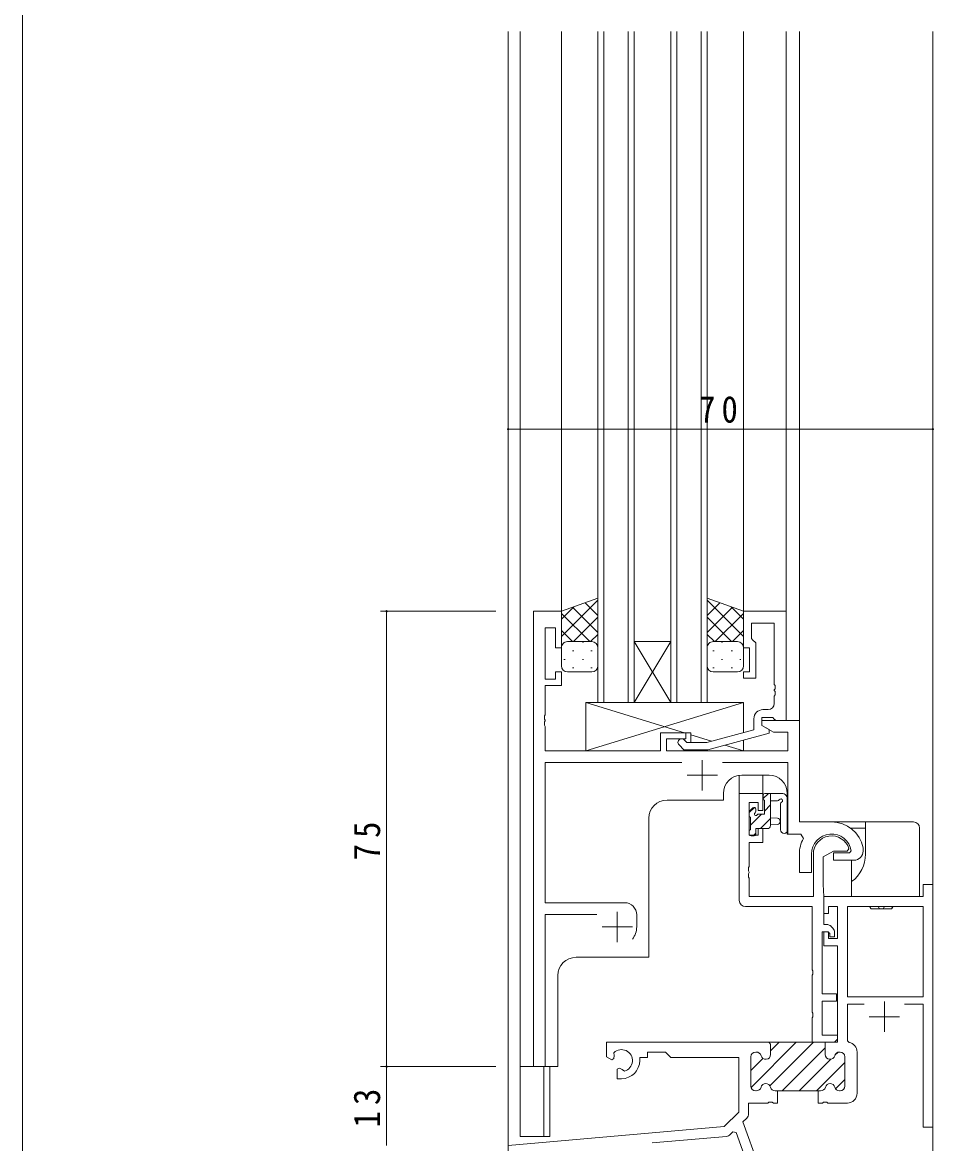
# Model space of a CAD drawing. Units: millimetres on the paper. Extents: x -397 to 397, y -282 to 282.
# Drawn here: x -393.9 to -243.8, y -183.4 to 1.3 of the extents above; entities that cross this region are included whole.
import ezdxf

# ---------------------------------------------------------------- set-up
doc = ezdxf.new("R2010")
doc.units = ezdxf.units.MM
for name, color, linetype, lineweight in [('0-1_YKK_ZWAK', 7, 'Continuous', 18), ('0-3_YKK_D', 6, 'Continuous', 18), ('0-4_YKK_11', 7, 'Continuous', 18), ('0-5_YKK_12', 2, 'Continuous', 18), ('0-7_YKK_13', 4, 'Continuous', 18)]:
    doc.layers.add(name, color=color, linetype=linetype, lineweight=lineweight)
doc.styles.add('ＭＳ ゴシック', font='')
doc.styles.get('ＭＳ ゴシック').set_extended_font_data('MS Gothic')

msp = doc.modelspace()

# ---------------------------------------------------------------- linework, layer by layer
at = {"layer": '0-1_YKK_ZWAK'}
msp.add_line((-393.908, -245.688), (-393.908, 279.312), dxfattribs=at)
at = {"layer": '0-3_YKK_D'}
for p, q in [((-313.908, -93.688), (-313.908, -64.688)), ((-243.908, -65.688), (-313.908, -65.688)), ((-243.908, -93.688), (-243.908, -64.688)), ((-315.908, -95.688), (-334.908, -95.688)), ((-333.908, -95.688), (-333.908, -170.688)), ((-315.908, -170.688), (-334.908, -170.688)), ((-315.908, -170.688), (-334.908, -170.688)), ((-333.908, -183.688), (-333.908, -170.688))]:
    msp.add_line(p, q, dxfattribs=at)
for centre, start, end in [((-313.908, -65.688), 0, 180), ((-313.908, -65.688), 180, 0), ((-243.908, -65.688), 0, 180), ((-243.908, -65.688), 180, 0), ((-333.908, -95.688), 90, 270), ((-333.908, -95.688), 270, 90), ((-333.908, -170.688), 90, 270), ((-333.908, -170.688), 90, 270), ((-333.908, -170.688), 270, 90), ((-333.908, -170.688), 270, 90)]:
    msp.add_arc(centre, 0.106, start, end, dxfattribs=at)
at = {"layer": '0-4_YKK_11'}
for p, q in [((-309.708, -95.688), (-309.708, -170.688)), ((-305.108, -95.688), (-309.708, -95.688)), ((-305.108, -101.688), (-305.108, -95.688)), ((-275.108, -95.688), (-275.108, -101.688)), ((-268.108, -95.688), (-275.108, -95.688)), ((-268.108, -113.688), (-268.108, -95.688)), ((-273.808, -97.618), (-270.038, -97.618)), ((-273.808, -100.188), (-273.808, -97.618)), ((-270.038, -97.618), (-270.038, -107.729)), ((-307.778, -98.388), (-306.108, -98.388)), ((-307.778, -106.888), (-307.778, -98.388)), ((-306.108, -98.388), (-306.108, -101.688)), ((-273.608, -100.388), (-273.808, -100.188)), ((-273.108, -100.888), (-273.608, -100.388)), ((-273.108, -106.688), (-273.108, -100.888)), ((-306.108, -101.688), (-305.108, -101.688)), ((-275.108, -101.688), (-274.108, -101.688)), ((-274.108, -101.688), (-274.108, -105.688)), ((-306.108, -106.888), (-307.778, -106.888)), ((-306.108, -105.688), (-306.108, -106.888)), ((-305.108, -105.688), (-306.108, -105.688)), ((-305.108, -107.888), (-305.108, -105.688)), ((-275.108, -105.688), (-275.108, -106.688)), ((-274.108, -105.688), (-275.108, -105.688)), ((-275.108, -106.688), (-273.108, -106.688)), ((-307.778, -107.888), (-305.108, -107.888)), ((-307.778, -112.729), (-307.778, -107.888)), ((-270.038, -107.729), (-269.918, -107.913)), ((-269.918, -108.463), (-270.038, -108.646)), ((-270.038, -108.646), (-270.038, -108.729)), ((-270.038, -108.729), (-269.918, -108.913)), ((-269.918, -107.913), (-269.918, -108.463)), ((-269.918, -108.913), (-269.918, -109.463)), ((-269.918, -109.463), (-270.038, -109.646)), ((-270.038, -109.646), (-270.038, -110.888)), ((-271.038, -111.888), (-271.908, -111.888)), ((-307.898, -112.913), (-307.778, -112.729)), ((-307.898, -113.463), (-307.898, -112.913)), ((-307.778, -113.646), (-307.898, -113.463)), ((-307.898, -113.913), (-307.778, -113.729)), ((-307.898, -114.463), (-307.898, -113.913)), ((-307.778, -114.646), (-307.898, -114.463)), ((-307.778, -113.729), (-307.778, -113.646)), ((-273.408, -113.388), (-273.408, -115.208)), ((-272.108, -113.188), (-270.308, -113.188)), ((-272.108, -114.488), (-272.108, -113.188)), ((-272.108, -113.688), (-272.108, -114.488)), ((-265.908, -113.688), (-272.108, -113.688)), ((-272.108, -114.488), (-270.151, -115.618)), ((-270.908, -115.18), (-272.108, -114.488)), ((-270.308, -113.188), (-270.108, -113.388)), ((-270.108, -113.388), (-269.808, -113.688)), ((-269.808, -113.688), (-268.108, -113.688)), ((-265.908, -130.388), (-265.908, -113.688)), ((-307.778, -118.688), (-307.778, -114.646)), ((-288.808, -115.688), (-288.808, -118.688)), ((-284.608, -115.688), (-288.808, -115.688)), ((-284.608, -116.688), (-284.608, -115.688)), ((-273.408, -115.208), (-281.17, -117.288)), ((-281.012, -118.488), (-270.908, -115.78)), ((-270.908, -115.78), (-270.908, -115.18)), ((-270.151, -115.618), (-267.838, -115.618)), ((-267.838, -115.618), (-267.838, -118.688)), ((-287.808, -116.688), (-284.608, -116.688)), ((-287.808, -118.688), (-287.808, -116.688)), ((-285.732, -117.712), (-284.957, -118.488)), ((-284.46, -117.288), (-284.884, -116.863)), ((-281.17, -117.288), (-284.46, -117.288)), ((-288.808, -118.688), (-307.778, -118.688)), ((-267.838, -118.688), (-287.808, -118.688)), ((-284.957, -118.488), (-281.012, -118.488)), ((-307.778, -120.618), (-285.259, -120.618)), ((-307.778, -143.688), (-307.778, -120.618)), ((-281.908, -120.188), (-281.908, -125.188)), ((-278.558, -120.618), (-267.838, -120.618)), ((-267.838, -120.618), (-267.838, -132.388)), ((-284.408, -122.688), (-279.408, -122.688)), ((-271.908, -125.688), (-275.808, -125.688)), ((-275.808, -125.688), (-275.808, -143.318)), ((-274.178, -127.188), (-272.708, -127.188)), ((-274.178, -132.588), (-274.178, -127.188)), ((-272.708, -127.188), (-272.708, -128.488)), ((-271.908, -128.488), (-271.908, -125.688)), ((-272.708, -128.488), (-271.908, -128.488)), ((-260.608, -130.388), (-265.908, -130.388)), ((-272.708, -132.588), (-274.178, -132.588)), ((-272.708, -131.488), (-272.708, -132.588)), ((-271.908, -131.488), (-272.708, -131.488)), ((-271.908, -133.788), (-271.908, -131.488)), ((-267.838, -132.388), (-265.688, -132.388)), ((-265.688, -132.388), (-265.25, -133.129)), ((-274.178, -133.788), (-271.908, -133.788)), ((-274.178, -137.729), (-274.178, -133.788)), ((-258.029, -135.188), (-257.743, -134.799)), ((-255.408, -134.693), (-255.414, -134.633)), ((-255.408, -135.188), (-255.408, -134.693)), ((-265.908, -135.688), (-265.908, -138.688)), ((-263.908, -138.688), (-263.908, -135.688)), ((-263.608, -135.688), (-263.608, -142.688)), ((-261.978, -136.152), (-260.308, -135.188)), ((-261.978, -140.683), (-261.978, -136.152)), ((-260.308, -135.188), (-258.029, -135.188)), ((-260.308, -135.488), (-260.308, -136.688)), ((-257.65, -135.488), (-260.308, -135.488)), ((-257.354, -135.138), (-257.65, -135.488)), ((-274.298, -137.913), (-274.178, -137.729)), ((-274.298, -138.463), (-274.298, -137.913)), ((-274.178, -138.646), (-274.298, -138.463)), ((-260.308, -136.688), (-256.908, -136.688)), ((-274.298, -138.913), (-274.178, -138.729)), ((-274.298, -139.463), (-274.298, -138.913)), ((-274.178, -139.646), (-274.298, -139.463)), ((-274.178, -138.729), (-274.178, -138.646)), ((-274.178, -142.688), (-274.178, -139.646)), ((-265.908, -138.688), (-263.908, -138.688)), ((-261.908, -142.688), (-261.978, -140.683)), ((-245.538, -140.688), (-245.538, -142.688)), ((-243.908, -140.688), (-245.538, -140.688)), ((-243.908, -180.688), (-243.908, -140.688)), ((-294.708, -143.688), (-307.778, -143.688)), ((-263.608, -142.688), (-274.178, -142.688)), ((-261.908, -142.688), (-261.908, -145.488)), ((-245.538, -142.688), (-261.908, -142.688)), ((-261.908, -147.288), (-261.908, -142.688)), ((-307.778, -145.618), (-299.259, -145.618)), ((-307.778, -170.688), (-307.778, -145.618)), ((-295.908, -145.188), (-295.908, -150.188)), ((-292.708, -147.688), (-292.708, -145.688)), ((-274.808, -144.318), (-263.808, -144.318)), ((-263.808, -144.318), (-263.808, -154.729)), ((-261.908, -145.488), (-261.108, -145.488)), ((-261.108, -144.318), (-259.608, -144.318)), ((-261.108, -145.488), (-261.108, -144.318)), ((-259.608, -144.318), (-259.608, -149.588)), ((-257.978, -144.318), (-245.538, -144.318)), ((-257.978, -159.188), (-257.978, -144.318)), ((-245.538, -144.318), (-245.538, -159.188)), ((-298.408, -147.688), (-293.408, -147.688)), ((-261.408, -147.288), (-261.908, -147.288)), ((-260.401, -147.881), (-260.701, -147.581)), ((-262.178, -148.488), (-261.208, -148.488)), ((-262.178, -158.688), (-262.178, -148.488)), ((-261.908, -148.488), (-261.908, -150.788)), ((-261.108, -148.488), (-261.908, -148.488)), ((-261.208, -148.488), (-260.908, -148.788)), ((-261.108, -149.588), (-261.108, -148.488)), ((-259.608, -149.588), (-261.108, -149.588)), ((-260.908, -148.788), (-260.908, -149.288)), ((-260.908, -149.288), (-260.108, -149.288)), ((-260.108, -149.288), (-260.108, -148.588)), ((-261.908, -150.788), (-259.608, -150.788)), ((-259.608, -150.788), (-259.608, -166.688)), ((-263.808, -154.729), (-263.688, -154.913)), ((-263.688, -154.913), (-263.688, -155.463)), ((-263.688, -155.463), (-263.808, -155.646)), ((-263.808, -155.646), (-263.808, -161.729)), ((-259.808, -158.688), (-262.178, -158.688)), ((-259.808, -159.888), (-259.808, -158.688)), ((-262.178, -159.888), (-259.808, -159.888)), ((-262.178, -165.488), (-262.178, -159.888)), ((-245.538, -159.188), (-257.978, -159.188)), ((-257.978, -160.388), (-255.244, -160.388)), ((-257.978, -166.417), (-257.978, -160.388)), ((-251.908, -159.988), (-251.908, -164.988)), ((-248.572, -160.388), (-245.538, -160.388)), ((-248.572, -160.388), (-245.538, -160.388)), ((-245.538, -160.388), (-245.538, -180.688)), ((-263.808, -161.729), (-263.688, -161.913)), ((-263.688, -162.463), (-263.808, -162.646)), ((-263.688, -161.913), (-263.688, -162.463)), ((-254.408, -162.488), (-249.408, -162.488)), ((-263.808, -162.646), (-263.808, -166.688)), ((-259.608, -165.488), (-262.178, -165.488)), ((-260.108, -166.688), (-259.608, -166.188)), ((-259.608, -166.188), (-259.608, -165.488)), ((-297.708, -166.688), (-270.958, -166.688)), ((-297.708, -169.053), (-297.708, -166.688)), ((-273.869, -174.134), (-266.423, -166.688)), ((-270.958, -166.688), (-261.658, -166.688)), ((-270.658, -166.988), (-270.958, -166.688)), ((-270.776, -173.869), (-263.595, -166.688)), ((-270.658, -168.095), (-269.251, -166.688)), ((-270.658, -166.988), (-270.658, -168.688)), ((-268.766, -174.688), (-261.658, -167.58)), ((-263.808, -166.688), (-260.108, -166.688)), ((-261.658, -166.688), (-261.658, -168.688)), ((-259.608, -166.688), (-261.658, -166.688)), ((-261.658, -166.688), (-261.658, -168.688)), ((-257.73, -166.712), (-257.978, -166.417)), ((-296.808, -169.572), (-297.708, -169.053)), ((-296.458, -169.37), (-296.808, -169.572)), ((-296.473, -168.407), (-296.435, -168.865)), ((-296.435, -168.865), (-296.458, -169.37)), ((-292.208, -169.188), (-292.208, -169.688)), ((-290.908, -169.188), (-292.208, -169.188)), ((-290.908, -168.318), (-290.908, -169.188)), ((-287.978, -168.318), (-290.908, -168.318)), ((-287.108, -169.188), (-287.978, -168.318)), ((-275.908, -169.188), (-287.108, -169.188)), ((-275.908, -178.188), (-275.908, -169.188)), ((-273.908, -173.888), (-273.908, -169.088)), ((-273.908, -169.088), (-273.908, -173.888)), ((-273.908, -171.345), (-271.911, -169.347)), ((-273.108, -168.288), (-273.007, -168.288)), ((-273.007, -168.288), (-273.108, -168.288)), ((-265.938, -174.688), (-260.727, -169.477)), ((-260.059, -168.809), (-259.588, -168.338)), ((-259.309, -168.288), (-259.208, -168.288)), ((-259.309, -168.288), (-259.208, -168.288)), ((-258.408, -169.088), (-258.408, -173.888)), ((-258.408, -169.088), (-258.408, -173.888)), ((-256.408, -175.088), (-256.408, -168.288)), ((-309.708, -170.688), (-307.778, -170.688)), ((-295.908, -171.131), (-295.558, -170.929)), ((-295.908, -172.688), (-295.908, -171.131)), ((-295.558, -170.929), (-295.109, -171.161)), ((-295.109, -171.161), (-294.731, -171.423)), ((-263.109, -174.688), (-258.408, -169.987)), ((-295.208, -172.688), (-295.908, -172.688)), ((-259.954, -174.361), (-258.408, -172.815)), ((-273.007, -174.688), (-273.108, -174.688)), ((-273.108, -174.688), (-273.007, -174.688)), ((-269.508, -174.688), (-269.909, -174.688)), ((-269.909, -174.688), (-269.508, -174.688)), ((-262.808, -174.688), (-269.508, -174.688)), ((-269.508, -174.688), (-269.508, -176.688)), ((-262.808, -174.688), (-262.808, -176.688)), ((-262.407, -174.688), (-262.808, -174.688)), ((-262.407, -174.688), (-262.808, -174.688)), ((-259.208, -174.688), (-259.309, -174.688)), ((-259.208, -174.688), (-259.309, -174.688)), ((-274.278, -176.688), (-274.278, -178.449)), ((-271.116, -176.688), (-274.278, -176.688)), ((-270.933, -176.568), (-271.116, -176.688)), ((-270.383, -176.568), (-270.933, -176.568)), ((-270.2, -176.688), (-270.383, -176.568)), ((-269.508, -176.688), (-270.2, -176.688)), ((-262.808, -176.688), (-262.116, -176.688)), ((-262.116, -176.688), (-261.933, -176.568)), ((-261.933, -176.568), (-261.383, -176.568)), ((-261.383, -176.568), (-261.2, -176.688)), ((-261.2, -176.688), (-258.008, -176.688)), ((-278.292, -180.572), (-275.908, -178.188)), ((-313.908, -183.688), (-278.292, -180.572)), ((-274.571, -179.156), (-275.223, -179.808)), ((-275.223, -179.808), (-272.627, -186.94)), ((-245.538, -180.688), (-243.908, -180.688)), ((-277.922, -182.175), (-290.175, -183.247)), ((-276.856, -181.44), (-277.302, -181.886)), ((-276.32, -181.559), (-276.856, -181.44)), ((-274.716, -185.966), (-276.32, -181.559))]:
    msp.add_line(p, q, dxfattribs=at)
for points in [[(-270.658, -166.988), (-270.958, -166.688), (-270.658, -166.988)], [(-270.658, -166.988), (-270.658, -168.688), (-270.658, -166.988)]]:
    msp.add_lwpolyline(points, dxfattribs=at)
for centre, radius, start, end in [((-271.908, -113.388), 1.5, 90.00001, 179.99999), ((-271.038, -110.888), 1, 270.00001, 359.99999), ((-285.308, -117.288), 0.6, 44.99999, 225.00001), ((-260.608, -135.688), 5.3, 11.47836, 89.99999), ((-260.608, -135.688), 3.3, 9.59404, 179.99999), ((-260.608, -135.688), 3, 17.23529, 180), ((-260.608, -135.688), 5.3, 151.13427, 180), ((-256.908, -135.188), 1.5, 270.00001, 359.99999), ((-294.708, -145.688), 2, 0.00001, 89.99999), ((-274.808, -143.318), 1, 180.00001, 269.99999), ((-295.908, -147.688), 3.2, 321.63348, 359.99999), ((-261.408, -148.288), 1, 45.00003, 90.00002), ((-261.108, -148.588), 1, 359.99998, 44.99997), ((-295.208, -169.688), 1.8, 285.36688, 134.63312), ((-258.008, -168.288), 1.6, 359.99999, 79.99791), ((-295.208, -169.688), 3, 270.00001, 359.99999), ((-273.108, -169.088), 0.8, 90.00001, 179.99999), ((-273.108, -169.088), 0.8, 90.00001, 179.99999), ((-273.007, -169.088), 0.8, 14.47749, 89.99997), ((-273.007, -169.088), 0.8, 14.47749, 89.99997), ((-271.458, -168.688), 0.8, 194.47752, 359.99999), ((-271.458, -168.688), 0.8, 194.47752, 359.99999), ((-260.858, -168.688), 0.8, 180.00001, 345.52248), ((-260.858, -168.688), 0.8, 180.00001, 345.52248), ((-259.309, -169.088), 0.8, 90.00003, 165.52251), ((-259.309, -169.088), 0.8, 90.00003, 165.52251), ((-259.208, -169.088), 0.8, 0.00001, 89.99999), ((-259.208, -169.088), 0.8, 0.00001, 89.99999), ((-271.458, -174.288), 0.8, 14.47752, 165.52248), ((-271.458, -174.288), 0.8, 14.47752, 165.52248), ((-260.858, -174.288), 0.8, 14.47752, 165.52248), ((-260.858, -174.288), 0.8, 14.47752, 165.52248), ((-273.108, -173.888), 0.8, 180.00001, 269.99999), ((-273.108, -173.888), 0.8, 180.00001, 269.99999), ((-273.007, -173.888), 0.8, 270.00003, 345.52251), ((-273.007, -173.888), 0.8, 270.00003, 345.52251), ((-269.909, -173.888), 0.8, 194.47749, 269.99997), ((-269.909, -173.888), 0.8, 194.47749, 269.99997), ((-262.407, -173.888), 0.8, 270.00003, 345.52251), ((-262.407, -173.888), 0.8, 270.00003, 345.52251), ((-259.309, -173.888), 0.8, 194.47749, 269.99997), ((-259.309, -173.888), 0.8, 194.47749, 269.99997), ((-259.208, -173.888), 0.8, 270.00001, 359.99999), ((-259.208, -173.888), 0.8, 270.00001, 359.99999), ((-258.008, -175.088), 1.6, 270.00001, 359.99999), ((-275.278, -178.449), 1, 315, 359.99999), ((-278.009, -181.179), 1, 275, 315.00002)]:
    msp.add_arc(centre, radius, start, end, dxfattribs=at)
at = {"layer": '0-5_YKK_12'}
for p, q in [((-313.908, -0.188), (-313.908, -195.688)), ((-311.908, -170.688), (-311.908, -0.188)), ((-305.108, -96.188), (-305.108, -0.188)), ((-299.108, -0.188), (-299.108, -110.688)), ((-298.108, -110.688), (-298.108, -0.188)), ((-294.108, -0.188), (-294.108, -110.688)), ((-293.108, -110.688), (-293.108, -0.188)), ((-287.108, -0.188), (-287.108, -110.688)), ((-286.108, -110.688), (-286.108, -0.188)), ((-282.108, -0.188), (-282.108, -110.688)), ((-281.108, -110.688), (-281.108, -0.188)), ((-275.108, -0.188), (-275.108, -95.988)), ((-268.108, -0.188), (-268.108, -95.688)), ((-265.908, -0.188), (-265.908, -130.088)), ((-243.908, -0.188), (-243.908, -195.688)), ((-268.108, -95.688), (-275.108, -95.688)), ((-287.108, -110.688), (-293.108, -100.688)), ((-293.108, -110.688), (-287.108, -100.688)), ((-293.108, -100.688), (-287.108, -100.688)), ((-299.108, -110.688), (-293.108, -110.688)), ((-293.108, -110.688), (-287.108, -110.688)), ((-287.108, -110.688), (-281.108, -110.688)), ((-275.808, -125.688), (-275.808, -122.714)), ((-270.909, -122.688), (-275.409, -122.688)), ((-271.908, -125.688), (-271.908, -122.688)), ((-278.409, -126.788), (-287.708, -126.788)), ((-278.409, -125.688), (-278.409, -126.788)), ((-275.808, -125.688), (-271.908, -125.688)), ((-267.909, -125.688), (-267.909, -132.388)), ((-290.708, -129.788), (-290.708, -152.688)), ((-265.909, -132.388), (-267.909, -132.388)), ((-302.709, -152.688), (-290.708, -152.688)), ((-305.709, -170.688), (-305.709, -155.688)), ((-311.908, -170.688), (-311.908, -182.188)), ((-305.709, -170.688), (-311.908, -170.688)), ((-308.008, -170.688), (-308.008, -182.188)), ((-311.908, -182.188), (-308.008, -182.188))]:
    msp.add_line(p, q, dxfattribs=at)
for centre, start, end in [((-275.409, -125.688), 90, 180), ((-270.909, -125.688), 0, 90), ((-287.708, -129.788), 90, 180), ((-302.709, -155.688), 90, 180)]:
    msp.add_arc(centre, 3, start, end, dxfattribs=at)
at = {"layer": '0-7_YKK_13'}
for p, q in [((-299.108, -93.545), (-305.108, -95.688)), ((-299.108, -93.84), (-305.108, -99.84)), ((-299.108, -101.688), (-299.108, -93.545)), ((-281.108, -93.545), (-275.108, -95.688)), ((-281.108, -101.688), (-281.108, -93.545)), ((-281.108, -93.84), (-275.108, -99.84)), ((-303.049, -94.952), (-305.108, -97.012)), ((-305.108, -95.688), (-305.108, -101.688)), ((-305.108, -96.029), (-300.449, -100.688)), ((-303.275, -95.033), (-299.108, -99.2)), ((-301.191, -94.289), (-299.108, -96.372)), ((-279.025, -94.289), (-281.108, -96.372)), ((-276.941, -95.033), (-281.108, -99.2)), ((-275.108, -96.029), (-279.767, -100.688)), ((-277.168, -94.952), (-275.108, -97.012)), ((-275.108, -95.688), (-275.108, -101.688)), ((-299.108, -96.669), (-303.127, -100.688)), ((-281.108, -96.669), (-277.089, -100.688)), ((-305.108, -98.857), (-303.278, -100.688)), ((-299.108, -99.497), (-300.299, -100.688)), ((-281.108, -99.497), (-279.918, -100.688)), ((-275.108, -98.857), (-276.939, -100.688)), ((-304.523, -100.778), (-304.488, -100.778)), ((-304.108, -100.688), (-300.108, -100.688)), ((-301.658, -100.778), (-301.458, -100.778)), ((-276.108, -100.688), (-280.108, -100.688)), ((-278.558, -100.778), (-278.758, -100.778)), ((-275.694, -100.778), (-275.728, -100.778)), ((-305.108, -104.688), (-305.108, -101.688)), ((-303.273, -102.193), (-303.073, -102.193)), ((-300.243, -102.193), (-300.043, -102.193)), ((-299.108, -101.688), (-299.108, -104.688)), ((-281.108, -101.688), (-281.108, -104.688)), ((-279.973, -102.193), (-280.173, -102.193)), ((-276.943, -102.193), (-277.143, -102.193)), ((-275.108, -104.688), (-275.108, -101.688)), ((-304.688, -103.608), (-304.488, -103.608)), ((-303.273, -105.023), (-303.073, -105.023)), ((-301.658, -103.608), (-301.458, -103.608)), ((-300.243, -105.023), (-300.043, -105.023)), ((-279.973, -105.023), (-280.173, -105.023)), ((-278.558, -103.608), (-278.758, -103.608)), ((-276.943, -105.023), (-277.143, -105.023)), ((-275.528, -103.608), (-275.728, -103.608)), ((-300.108, -105.688), (-304.108, -105.688)), ((-280.108, -105.688), (-276.108, -105.688)), ((-275.108, -110.688), (-301.108, -118.688)), ((-301.108, -110.688), (-284.858, -115.688)), ((-301.108, -110.688), (-301.108, -118.688)), ((-275.108, -110.688), (-301.108, -110.688)), ((-275.708, -110.688), (-299.708, -110.688)), ((-275.108, -115.663), (-275.108, -110.688)), ((-288.808, -115.688), (-283.808, -115.688)), ((-288.808, -118.688), (-288.808, -115.688)), ((-283.808, -115.688), (-283.808, -117.288)), ((-283.808, -116.011), (-280.363, -117.071)), ((-278.204, -117.735), (-275.108, -118.688)), ((-275.108, -118.688), (-275.108, -116.905)), ((-301.108, -118.688), (-288.808, -118.688)), ((-283.808, -118.488), (-283.808, -118.688)), ((-283.808, -118.688), (-275.108, -118.688)), ((-271.017, -125.688), (-271.878, -126.549)), ((-271.878, -126.588), (-271.878, -125.988)), ((-271.578, -125.688), (-268.615, -125.688)), ((-270.678, -125.688), (-270.678, -130.988)), ((-269.498, -126.888), (-270.678, -126.888)), ((-269.008, -127.423), (-269.008, -131.671)), ((-267.876, -126.303), (-268.228, -125.871)), ((-267.808, -126.493), (-267.808, -131.671)), ((-273.322, -127.993), (-274.178, -128.849)), ((-274.178, -129.388), (-274.178, -128.788)), ((-274.09, -128.576), (-273.59, -128.076)), ((-272.172, -129.088), (-273.978, -130.894)), ((-273.078, -128.288), (-273.078, -128.627)), ((-270.678, -127.594), (-271.678, -128.594)), ((-273.978, -131.688), (-273.978, -129.588)), ((-270.678, -129.839), (-272.327, -131.488)), ((-270.678, -129.688), (-269.534, -129.79)), ((-270.678, -130.888), (-269.534, -130.786)), ((-260.608, -130.388), (-263.308, -130.388)), ((-260.608, -130.388), (-255.008, -130.388)), ((-255.008, -130.388), (-255.008, -131.388)), ((-247.108, -130.388), (-255.008, -130.388)), ((-274.178, -132.388), (-274.178, -131.888)), ((-273.378, -132.688), (-273.878, -132.688)), ((-273.078, -132.239), (-273.527, -132.688)), ((-271.178, -131.488), (-273.078, -131.488)), ((-273.078, -131.488), (-273.078, -132.388)), ((-257.51, -131.388), (-255.008, -131.388)), ((-255.008, -131.388), (-255.008, -135.688)), ((-257.308, -136.688), (-257.308, -140.212)), ((-257.308, -140.212), (-257.308, -142.688)), ((-257.308, -142.688), (-247.108, -142.688)), ((-254.12, -144.688), (-254.333, -144.318)), ((-254.283, -144.318), (-254.106, -144.688)), ((-253.308, -144.688), (-252.72, -144.688)), ((-252.933, -144.318), (-252.72, -144.688)), ((-252.72, -144.688), (-252.097, -144.688)), ((-251.883, -144.318), (-252.097, -144.688)), ((-252.097, -144.688), (-251.508, -144.688)), ((-251.508, -144.688), (-250.71, -144.688)), ((-250.71, -144.688), (-250.588, -144.439)), ((-250.71, -144.688), (-250.697, -144.688)), ((-250.483, -144.318), (-250.697, -144.688)), ((-250.588, -144.439), (-250.532, -144.318)), ((-307.008, -170.688), (-307.008, -182.188)), ((-308.008, -182.188), (-307.008, -182.188))]:
    msp.add_line(p, q, dxfattribs=at)
for points in [[(-272.617, -129.088), (-271.678, -129.088), (-271.678, -126.788)], [(-247.108, -142.688), (-246.108, -142.688), (-246.108, -131.388)], [(-254.12, -144.688), (-254.106, -144.688), (-253.308, -144.688)]]:
    msp.add_lwpolyline(points, dxfattribs=at)
for centre, radius, start, end in [((-304.108, -101.688), 1, 89.9999, 179.9999), ((-300.108, -101.688), 1, 359.9999, 89.9999), ((-280.108, -101.688), 1, 90.0001, 180.0001), ((-276.108, -101.688), 1, 0.0001, 90.0001), ((-304.108, -104.688), 1, 179.9999, 269.9999), ((-300.108, -104.688), 1, 269.9999, 359.9999), ((-280.108, -104.688), 1, 180.0001, 270.0001), ((-276.108, -104.688), 1, 270.0001, 0.0001), ((-271.578, -125.988), 0.3, 90, 180), ((-271.678, -126.588), 0.2, 180, 270), ((-269.498, -126.588), 0.3, 270, 330), ((-268.978, -126.888), 0.3, 296.74368, 150), ((-268.708, -127.423), 0.3, 116.74368, 180), ((-268.615, -126.188), 0.5, 39.23454, 90), ((-268.108, -126.493), 0.3, 0, 39.23454), ((-273.878, -128.788), 0.3, 135, 180), ((-273.378, -128.288), 0.3, 0, 135), ((-273.078, -129.088), 0.25, 123.05573, 326.94427), ((-273.378, -128.627), 0.3, 303.05573, 0), ((-272.617, -129.388), 0.3, 90, 146.94427), ((-273.978, -129.388), 0.2, 180, 270), ((-271.178, -130.988), 0.5, 270, 0), ((-269.578, -130.288), 0.5, 275.09207, 84.90793), ((-247.108, -131.388), 1, 0, 90), ((-273.978, -131.888), 0.2, 90, 180), ((-273.878, -132.388), 0.3, 180, 270), ((-273.378, -132.388), 0.3, 270, 0), ((-268.408, -131.671), 0.6, 180, 0), ((-260.608, -135.688), 5.6, 306.10634, 0)]:
    msp.add_arc(centre, radius, start, end, dxfattribs=at)

# ---------------------------------------------------------------- texts
at = {"layer": '0-3_YKK_D', "color": 7, "insert": (-282.428, -64.688), "char_height": 4.399, "attachment_point": 7, "style": 'ＭＳ ゴシック'}
msp.add_mtext('\\T1.37;\\W0.9;70', dxfattribs=at)
at = {"layer": '0-3_YKK_D', "color": 7, "char_height": 4.399, "attachment_point": 7, "rotation": 90, "style": 'ＭＳ ゴシック'}
for s, insert in [('\\T1.37;\\W0.9;75', (-334.908, -136.708)), ('\\T1.37;\\W0.9;13', (-334.908, -180.708))]:
    msp.add_mtext(s, dxfattribs=dict(at, insert=insert))

doc.saveas('drawing.dxf')
